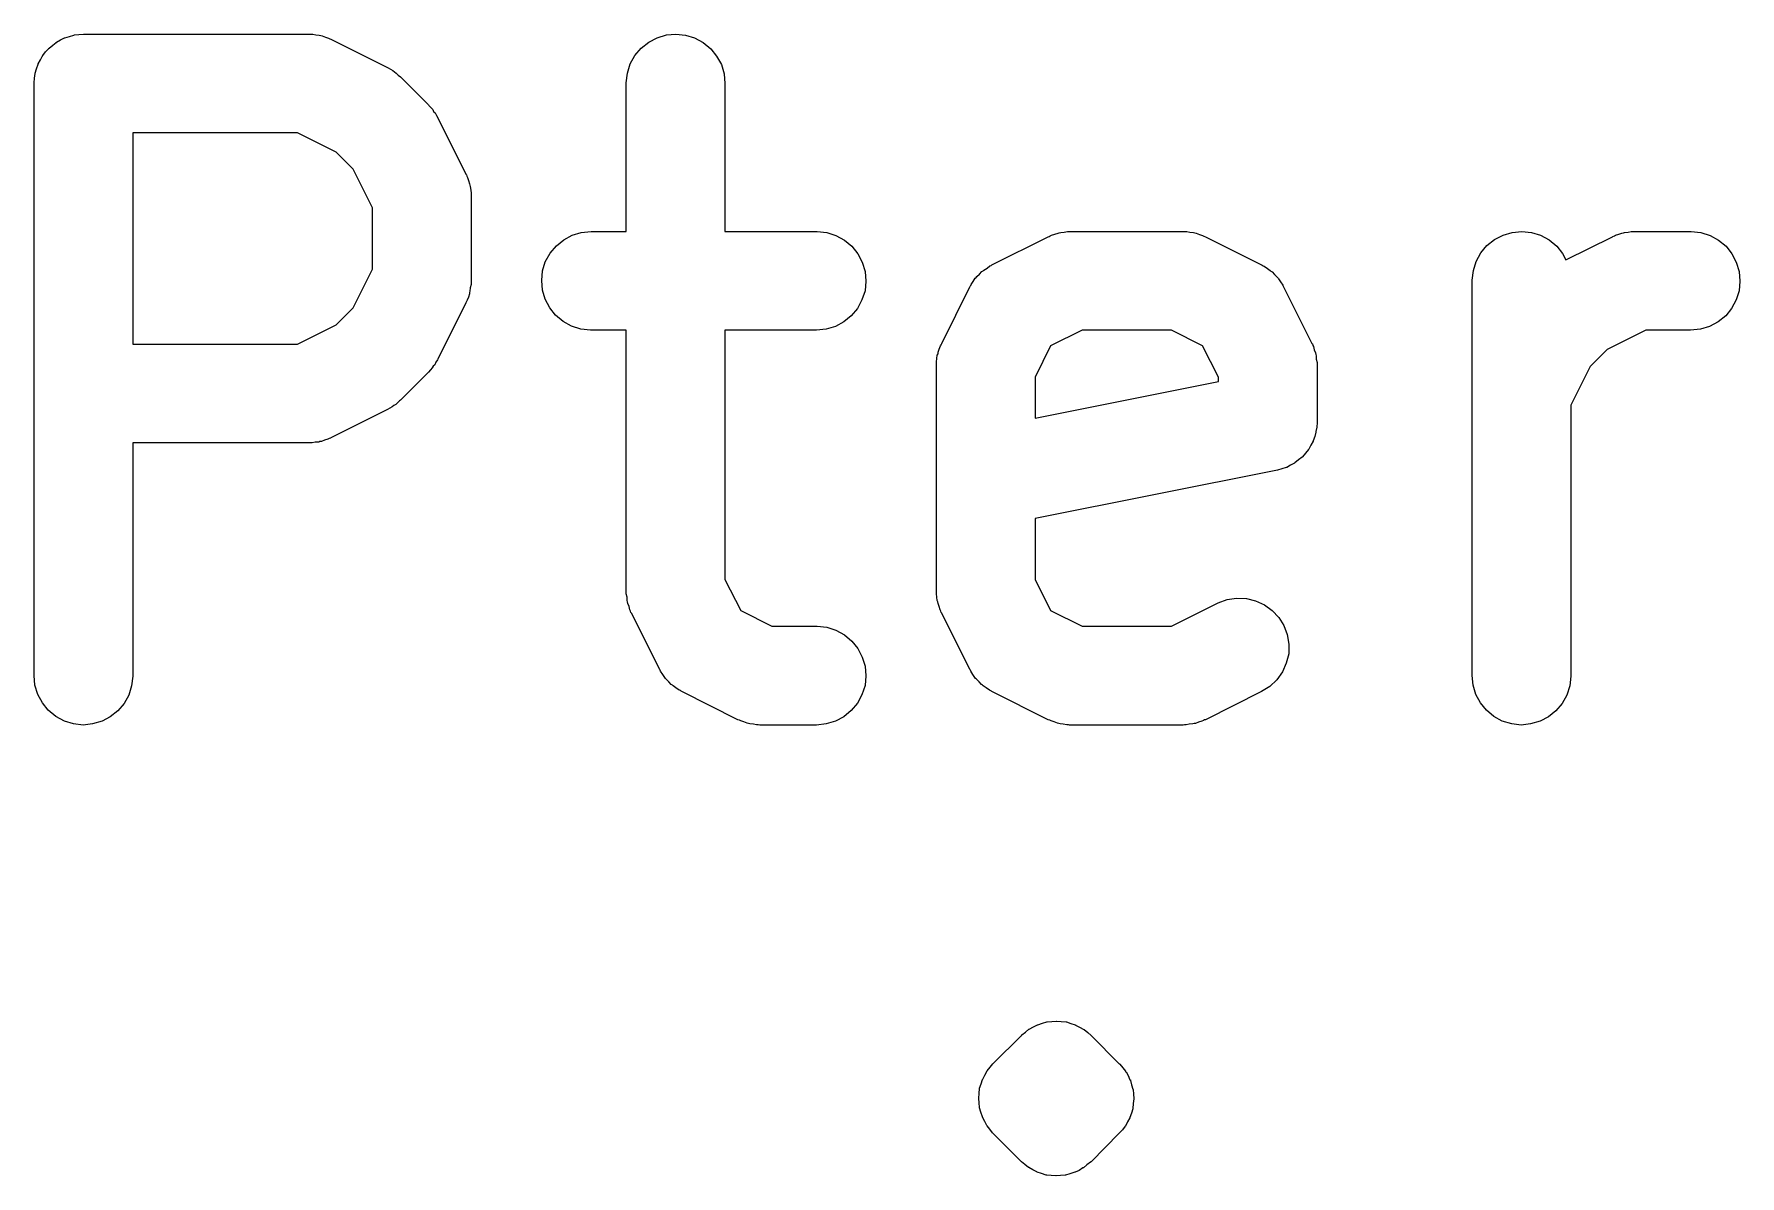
# Model space of a CAD drawing. Extents: x 78 to 209, y -131 to -41.
# Drawn here: x 156.229 to 160.55, y -101.153 to -98.261 of the extents above; entities that cross this region are included whole.
import ezdxf

# ---------------------------------------------------------------- set-up
doc = ezdxf.new("R2010")
doc.units = 0
doc.layers.add('BLACK', color=7, linetype='CONTINUOUS')

msp = doc.modelspace()

# ---------------------------------------------------------------- linework, layer by layer
at = {"layer": 'BLACK', "linetype": 'CONTINUOUS'}
for p, q in [((156.258, -98.3059), (156.266, -98.2969)), ((156.266, -98.2966), (156.267, -98.2963)), ((156.266, -98.2969), (156.266, -98.2966)), ((156.267, -98.2963), (156.276, -98.2889)), ((156.276, -98.2889), (156.285, -98.2815)), ((156.285, -98.2813), (156.286, -98.281)), ((156.285, -98.2815), (156.285, -98.2813)), ((156.286, -98.281), (156.296, -98.2755)), ((156.296, -98.2755), (156.306, -98.27)), ((156.306, -98.27), (156.307, -98.2699)), ((156.307, -98.2697), (156.319, -98.2663)), ((156.307, -98.2699), (156.307, -98.2697)), ((156.319, -98.2663), (156.33, -98.263)), ((156.33, -98.2629), (156.331, -98.2628)), ((156.33, -98.263), (156.33, -98.2629)), ((156.331, -98.2628), (156.342, -98.2617)), ((156.342, -98.2617), (156.354, -98.2606)), ((156.354, -98.2606), (156.925, -98.2606)), ((156.925, -98.2606), (156.927, -98.2606)), ((156.927, -98.2606), (156.931, -98.261)), ((156.931, -98.261), (156.935, -98.2609)), ((156.935, -98.2609), (156.943, -98.2624)), ((156.943, -98.2624), (156.951, -98.2633)), ((156.951, -98.2633), (156.955, -98.2644)), ((156.955, -98.2644), (156.959, -98.265)), ((156.959, -98.265), (156.967, -98.2681)), ((156.967, -98.2681), (156.975, -98.2707)), ((156.975, -98.2707), (156.978, -98.2725)), ((156.978, -98.2725), (156.981, -98.2738)), ((156.981, -98.2738), (157.124, -98.3452)), ((157.751, -98.3149), (157.767, -98.2963)), ((157.767, -98.2963), (157.786, -98.281)), ((157.786, -98.281), (157.807, -98.2697)), ((157.807, -98.2697), (157.831, -98.2628)), ((157.831, -98.2628), (157.855, -98.2606)), ((157.855, -98.2606), (157.879, -98.2631)), ((157.879, -98.2631), (157.902, -98.2703)), ((157.902, -98.2703), (157.924, -98.2819)), ((157.924, -98.2819), (157.943, -98.2975)), ((157.943, -98.2975), (157.958, -98.3164)), ((156.235, -98.3484), (156.239, -98.3371)), ((156.239, -98.3363), (156.245, -98.326)), ((156.239, -98.3367), (156.239, -98.3363)), ((156.239, -98.3371), (156.239, -98.3367)), ((156.245, -98.326), (156.25, -98.3157)), ((156.25, -98.3157), (156.251, -98.3153)), ((156.251, -98.3149), (156.258, -98.3059)), ((156.251, -98.3153), (156.251, -98.3149)), ((157.124, -98.3452), (157.126, -98.346)), ((157.732, -98.3596), (157.739, -98.3363)), ((157.739, -98.3363), (157.751, -98.3149)), ((157.958, -98.3164), (157.97, -98.3379)), ((157.97, -98.3379), (157.977, -98.3613)), ((156.229, -98.3838), (156.23, -98.3722)), ((156.229, -98.3847), (156.229, -98.3838)), ((156.229, -98.3856), (156.229, -98.3847)), ((156.229, -98.3847), (156.229, -98.3847)), ((156.229, -98.3847), (156.229, -98.3847)), ((156.229, -99.8856), (156.229, -98.3856)), ((156.23, -98.3722), (156.232, -98.3604)), ((156.232, -98.3596), (156.235, -98.3484)), ((156.232, -98.36), (156.232, -98.3596)), ((156.232, -98.3604), (156.232, -98.36)), ((157.126, -98.346), (157.132, -98.3498)), ((157.132, -98.3498), (157.138, -98.3531)), ((157.138, -98.3531), (157.142, -98.3564)), ((157.142, -98.3564), (157.146, -98.3593)), ((157.146, -98.3593), (157.151, -98.3642)), ((157.151, -98.3642), (157.157, -98.3686)), ((157.157, -98.3686), (157.228, -98.44)), ((157.729, -98.3838), (157.732, -98.3596)), ((157.729, -98.3856), (157.729, -98.3838)), ((157.729, -98.7606), (157.729, -98.3856)), ((157.977, -98.3613), (157.979, -98.3856)), ((157.979, -98.3856), (157.979, -98.7606)), ((157.228, -98.44), (157.229, -98.4413)), ((157.229, -98.4413), (157.234, -98.4468)), ((157.234, -98.4468), (157.239, -98.4519)), ((157.239, -98.4519), (157.241, -98.4563)), ((157.241, -98.4563), (157.245, -98.4603)), ((157.245, -98.4603), (157.248, -98.4666)), ((157.248, -98.4666), (157.252, -98.4725)), ((157.252, -98.4725), (157.323, -98.6154)), ((156.479, -98.5106), (156.479, -99.0463)), ((156.896, -98.5106), (156.479, -98.5106)), ((156.994, -98.5597), (156.896, -98.5106)), ((157.037, -98.6025), (156.994, -98.5597)), ((157.086, -98.7008), (157.037, -98.6025)), ((157.323, -98.6154), (157.324, -98.6169)), ((157.324, -98.6169), (157.325, -98.6204)), ((157.325, -98.6204), (157.327, -98.6237)), ((157.327, -98.6237), (157.329, -98.6318)), ((157.329, -98.6318), (157.332, -98.6399)), ((157.332, -98.6399), (157.333, -98.6435)), ((157.333, -98.6435), (157.334, -98.647)), ((157.334, -98.647), (157.335, -98.6555)), ((157.335, -98.6555), (157.336, -98.6639)), ((157.336, -98.6639), (157.336, -98.6676)), ((157.336, -98.6676), (157.336, -98.6713)), ((157.336, -98.6713), (157.336, -98.8856)), ((157.086, -98.8561), (157.086, -98.7008)), ((157.571, -98.7815), (157.592, -98.77)), ((157.592, -98.77), (157.615, -98.763)), ((157.615, -98.763), (157.64, -98.7606)), ((157.64, -98.7606), (157.729, -98.7606)), ((157.979, -98.7606), (158.211, -98.7606)), ((158.211, -98.7606), (158.213, -98.7606)), ((158.213, -98.7606), (158.237, -98.7633)), ((158.237, -98.7633), (158.26, -98.7707)), ((158.26, -98.7707), (158.282, -98.7824)), ((158.655, -98.8452), (158.798, -98.7738)), ((158.798, -98.7738), (158.8, -98.773)), ((158.8, -98.773), (158.803, -98.7717)), ((158.803, -98.7717), (158.806, -98.77)), ((158.806, -98.77), (158.815, -98.7675)), ((158.815, -98.7675), (158.823, -98.7646)), ((158.823, -98.7646), (158.826, -98.764)), ((158.826, -98.764), (158.83, -98.763)), ((158.83, -98.763), (158.838, -98.7621)), ((158.838, -98.7621), (158.847, -98.7608)), ((158.847, -98.7608), (158.85, -98.7609)), ((158.85, -98.7609), (158.854, -98.7606)), ((158.854, -98.7606), (159.14, -98.7606)), ((159.14, -98.7606), (159.141, -98.7606)), ((159.141, -98.7606), (159.145, -98.761)), ((159.145, -98.761), (159.149, -98.7609)), ((159.149, -98.7609), (159.157, -98.7624)), ((159.157, -98.7624), (159.166, -98.7633)), ((159.166, -98.7633), (159.169, -98.7644)), ((159.169, -98.7644), (159.173, -98.765)), ((159.173, -98.765), (159.181, -98.7681)), ((159.181, -98.7681), (159.189, -98.7707)), ((159.189, -98.7707), (159.192, -98.7725)), ((159.192, -98.7725), (159.196, -98.7738)), ((159.196, -98.7738), (159.338, -98.8452)), ((159.928, -98.781), (159.95, -98.7697)), ((159.95, -98.7697), (159.973, -98.7628)), ((159.973, -98.7628), (159.998, -98.7606)), ((159.998, -98.7606), (160.022, -98.7631)), ((160.022, -98.7631), (160.045, -98.7703)), ((160.045, -98.7703), (160.067, -98.7819)), ((160.109, -98.8324), (160.227, -98.7738)), ((160.227, -98.7738), (160.228, -98.773)), ((160.228, -98.773), (160.232, -98.7717)), ((160.232, -98.7717), (160.235, -98.77)), ((160.235, -98.77), (160.243, -98.7675)), ((160.243, -98.7675), (160.251, -98.7646)), ((160.251, -98.7646), (160.255, -98.764)), ((160.255, -98.764), (160.258, -98.763)), ((160.258, -98.763), (160.267, -98.7621)), ((160.267, -98.7621), (160.275, -98.7608)), ((160.275, -98.7608), (160.279, -98.7609)), ((160.279, -98.7609), (160.283, -98.7606)), ((160.283, -98.7606), (160.425, -98.7606)), ((160.425, -98.7606), (160.427, -98.7606)), ((160.427, -98.7606), (160.451, -98.7633)), ((160.451, -98.7633), (160.475, -98.7707)), ((160.475, -98.7707), (160.496, -98.7824)), ((157.524, -98.8371), (157.536, -98.8157)), ((157.536, -98.8157), (157.552, -98.7969)), ((157.552, -98.7969), (157.571, -98.7815)), ((158.282, -98.7824), (158.3, -98.7981)), ((158.3, -98.7981), (158.316, -98.8171)), ((158.316, -98.8171), (158.327, -98.8387)), ((159.882, -98.8363), (159.894, -98.8149)), ((159.894, -98.8149), (159.909, -98.7963)), ((159.909, -98.7963), (159.928, -98.781)), ((160.067, -98.7819), (160.086, -98.7975)), ((160.086, -98.7975), (160.101, -98.8164)), ((160.101, -98.8164), (160.109, -98.8324)), ((160.496, -98.7824), (160.515, -98.7981)), ((160.515, -98.7981), (160.53, -98.8171)), ((160.53, -98.8171), (160.541, -98.8387)), ((157.037, -98.9544), (157.086, -98.8561)), ((157.515, -98.8847), (157.517, -98.8604)), ((157.517, -98.8604), (157.524, -98.8371)), ((158.327, -98.8387), (158.334, -98.8621)), ((158.334, -98.8621), (158.336, -98.8864)), ((158.624, -98.8684), (158.63, -98.8616)), ((158.63, -98.8616), (158.633, -98.86)), ((158.633, -98.86), (158.635, -98.8582)), ((158.635, -98.8582), (158.643, -98.8531)), ((158.643, -98.8531), (158.65, -98.8477)), ((158.65, -98.8477), (158.653, -98.8466)), ((158.653, -98.8466), (158.655, -98.8452)), ((159.338, -98.8452), (159.34, -98.846)), ((159.34, -98.846), (159.342, -98.8475)), ((159.342, -98.8475), (159.345, -98.8486)), ((159.345, -98.8486), (159.353, -98.8541)), ((159.353, -98.8541), (159.36, -98.8593)), ((159.36, -98.8593), (159.362, -98.8611)), ((159.362, -98.8611), (159.365, -98.8627)), ((159.365, -98.8627), (159.371, -98.8696)), ((159.872, -98.8838), (159.875, -98.8596)), ((159.875, -98.8596), (159.882, -98.8363)), ((160.541, -98.8387), (160.548, -98.8621)), ((160.548, -98.8621), (160.55, -98.8864)), ((157.334, -98.9031), (157.333, -98.9116)), ((157.336, -98.8946), (157.334, -98.9031)), ((157.336, -98.8856), (157.336, -98.8873)), ((157.336, -98.8873), (157.336, -98.891)), ((157.336, -98.891), (157.336, -98.8946)), ((157.517, -98.909), (157.515, -98.8847)), ((158.336, -98.8864), (158.334, -98.9107)), ((158.528, -99.044), (158.599, -98.9011)), ((158.599, -98.9011), (158.6, -98.8995)), ((158.6, -98.8995), (158.602, -98.8973)), ((158.602, -98.8973), (158.603, -98.8948)), ((158.603, -98.8948), (158.608, -98.887)), ((158.608, -98.887), (158.613, -98.8791)), ((158.613, -98.8791), (158.615, -98.8771)), ((158.615, -98.8771), (158.617, -98.8749)), ((158.617, -98.8749), (158.624, -98.8684)), ((159.371, -98.8696), (159.378, -98.8763)), ((159.378, -98.8763), (159.38, -98.8785)), ((159.38, -98.8785), (159.381, -98.8804)), ((159.381, -98.8804), (159.386, -98.8885)), ((159.386, -98.8885), (159.392, -98.8963)), ((159.392, -98.8963), (159.393, -98.8988)), ((159.393, -98.8988), (159.394, -98.9011)), ((159.394, -98.9011), (159.466, -99.044)), ((159.872, -98.8856), (159.872, -98.8838)), ((159.872, -99.8856), (159.872, -98.8856)), ((160.55, -98.8864), (160.548, -98.9107)), ((157.323, -98.9415), (157.252, -99.0843)), ((157.324, -98.938), (157.323, -98.9415)), ((157.326, -98.9348), (157.324, -98.938)), ((157.329, -98.9267), (157.326, -98.9348)), ((157.332, -98.9187), (157.329, -98.9267)), ((157.333, -98.9116), (157.332, -98.9151)), ((157.332, -98.9151), (157.332, -98.9187)), ((157.524, -98.9324), (157.517, -98.909)), ((157.535, -98.954), (157.524, -98.9324)), ((158.326, -98.934), (158.315, -98.9555)), ((158.334, -98.9107), (158.326, -98.934)), ((160.541, -98.934), (160.529, -98.9555)), ((160.548, -98.9107), (160.541, -98.934)), ((156.994, -98.9971), (157.037, -98.9544)), ((157.55, -98.973), (157.535, -98.954)), ((157.569, -98.9887), (157.55, -98.973)), ((157.59, -99.0005), (157.569, -98.9887)), ((158.28, -98.9897), (158.259, -99.0011)), ((158.299, -98.9743), (158.28, -98.9897)), ((158.315, -98.9555), (158.299, -98.9743)), ((160.495, -98.9897), (160.473, -99.0011)), ((160.514, -98.9743), (160.495, -98.9897)), ((160.529, -98.9555), (160.514, -98.9743)), ((156.896, -99.0463), (156.994, -98.9971)), ((157.614, -99.0078), (157.59, -99.0005)), ((157.638, -99.0106), (157.614, -99.0078)), ((157.64, -99.0106), (157.638, -99.0106)), ((157.729, -99.0106), (157.64, -99.0106)), ((157.729, -99.6713), (157.729, -99.0106)), ((158.211, -99.0106), (157.979, -99.0106)), ((157.979, -99.0106), (157.979, -99.6418)), ((158.235, -99.0082), (158.211, -99.0106)), ((158.259, -99.0011), (158.235, -99.0082)), ((158.884, -99.0106), (158.804, -99.0502)), ((159.11, -99.0106), (158.884, -99.0106)), ((159.189, -99.0502), (159.11, -99.0106)), ((160.312, -99.0106), (160.214, -99.0597)), ((160.425, -99.0106), (160.312, -99.0106)), ((160.45, -99.0082), (160.425, -99.0106)), ((160.473, -99.0011), (160.45, -99.0082)), ((156.479, -99.0463), (156.896, -99.0463)), ((158.516, -99.0824), (158.517, -99.0739)), ((158.517, -99.0739), (158.519, -99.0704)), ((158.519, -99.0667), (158.522, -99.0588)), ((158.519, -99.0704), (158.519, -99.0667)), ((158.522, -99.0588), (158.525, -99.0506)), ((158.525, -99.0506), (158.527, -99.0474)), ((158.527, -99.0474), (158.528, -99.044)), ((158.804, -99.0502), (158.765, -99.1294)), ((159.229, -99.1294), (159.189, -99.0502)), ((159.466, -99.044), (159.467, -99.0455)), ((159.467, -99.0455), (159.468, -99.049)), ((159.468, -99.049), (159.47, -99.0522)), ((159.47, -99.0522), (159.472, -99.0604)), ((159.472, -99.0604), (159.475, -99.0684)), ((159.475, -99.0684), (159.476, -99.0721)), ((159.476, -99.0721), (159.477, -99.0756)), ((159.477, -99.0756), (159.477, -99.0841)), ((160.214, -99.0597), (160.171, -99.1025)), ((157.228, -99.1168), (157.157, -99.1882)), ((157.233, -99.1114), (157.228, -99.1168)), ((157.237, -99.1064), (157.233, -99.1114)), ((157.24, -99.102), (157.237, -99.1064)), ((157.244, -99.098), (157.24, -99.102)), ((157.247, -99.0918), (157.244, -99.098)), ((157.251, -99.0859), (157.247, -99.0918)), ((157.252, -99.0843), (157.251, -99.0859)), ((158.515, -99.0908), (158.516, -99.0824)), ((158.515, -99.0945), (158.515, -99.0908)), ((158.515, -99.0981), (158.515, -99.0945)), ((158.515, -99.0999), (158.515, -99.0981)), ((158.515, -99.6713), (158.515, -99.0999)), ((159.477, -99.0841), (159.479, -99.0925)), ((159.479, -99.0925), (159.479, -99.0962)), ((159.479, -99.0962), (159.479, -99.0999)), ((159.479, -99.0999), (159.479, -99.2427)), ((160.171, -99.1025), (160.122, -99.2008)), ((158.765, -99.1294), (158.765, -99.2331)), ((158.765, -99.2331), (159.229, -99.1402)), ((159.229, -99.1402), (159.229, -99.1294)), ((157.13, -99.2079), (157.124, -99.2117)), ((157.136, -99.2047), (157.13, -99.2079)), ((157.14, -99.2014), (157.136, -99.2047)), ((157.145, -99.1987), (157.14, -99.2014)), ((157.15, -99.1939), (157.145, -99.1987)), ((157.155, -99.1895), (157.15, -99.1939)), ((157.157, -99.1882), (157.155, -99.1895)), ((160.122, -99.2008), (160.122, -99.8856)), ((157.124, -99.2117), (156.981, -99.2831)), ((159.479, -99.2445), (159.478, -99.256)), ((159.479, -99.2427), (159.479, -99.2433)), ((159.479, -99.2433), (159.479, -99.2433)), ((159.479, -99.2433), (159.479, -99.2434)), ((159.479, -99.2434), (159.479, -99.2445)), ((156.925, -99.2963), (156.479, -99.2963)), ((156.479, -99.2963), (156.479, -99.8856)), ((156.929, -99.2959), (156.925, -99.2963)), ((156.933, -99.2961), (156.929, -99.2959)), ((156.941, -99.2947), (156.933, -99.2961)), ((156.95, -99.2939), (156.941, -99.2947)), ((156.953, -99.2928), (156.95, -99.2939)), ((156.957, -99.2923), (156.953, -99.2928)), ((156.965, -99.2893), (156.957, -99.2923)), ((156.973, -99.2869), (156.965, -99.2893)), ((156.976, -99.2851), (156.973, -99.2869)), ((156.98, -99.2839), (156.976, -99.2851)), ((156.981, -99.2831), (156.98, -99.2839)), ((159.469, -99.292), (159.463, -99.3021)), ((159.473, -99.2797), (159.469, -99.2909)), ((159.469, -99.2909), (159.469, -99.2914)), ((159.469, -99.2914), (159.469, -99.292)), ((159.476, -99.2687), (159.473, -99.2797)), ((159.478, -99.256), (159.476, -99.2676)), ((159.476, -99.2676), (159.476, -99.2681)), ((159.476, -99.2681), (159.476, -99.2687)), ((159.432, -99.3393), (159.423, -99.3467)), ((159.441, -99.332), (159.432, -99.3393)), ((159.442, -99.3316), (159.441, -99.332)), ((159.45, -99.3222), (159.442, -99.3312)), ((159.442, -99.3312), (159.442, -99.3316)), ((159.457, -99.3133), (159.45, -99.3222)), ((159.458, -99.3124), (159.457, -99.3128)), ((159.457, -99.3128), (159.457, -99.3133)), ((159.463, -99.3021), (159.458, -99.3124)), ((159.379, -99.3653), (158.765, -99.488)), ((159.39, -99.3619), (159.379, -99.3653)), ((159.401, -99.3586), (159.39, -99.3619)), ((159.402, -99.3582), (159.401, -99.3584)), ((159.401, -99.3584), (159.401, -99.3586)), ((159.412, -99.3527), (159.402, -99.3582)), ((159.422, -99.3473), (159.412, -99.3527)), ((159.423, -99.347), (159.422, -99.3473)), ((159.423, -99.3467), (159.423, -99.347)), ((158.765, -99.488), (158.765, -99.6418)), ((157.979, -99.6418), (158.019, -99.721)), ((158.765, -99.6418), (158.804, -99.721)), ((157.729, -99.6749), (157.729, -99.6713)), ((157.729, -99.6786), (157.729, -99.6749)), ((157.731, -99.6871), (157.729, -99.6786)), ((158.515, -99.6749), (158.515, -99.6713)), ((158.515, -99.6786), (158.515, -99.6749)), ((158.516, -99.6871), (158.515, -99.6786)), ((157.731, -99.6956), (157.731, -99.6871)), ((157.732, -99.6991), (157.731, -99.6956)), ((157.733, -99.7027), (157.732, -99.6991)), ((157.736, -99.7107), (157.733, -99.7027)), ((157.738, -99.7189), (157.736, -99.7107)), ((157.74, -99.7222), (157.738, -99.7189)), ((157.741, -99.7256), (157.74, -99.7222)), ((157.742, -99.7272), (157.741, -99.7256)), ((157.814, -99.87), (157.742, -99.7272)), ((158.019, -99.721), (158.098, -99.7606)), ((158.517, -99.6956), (158.516, -99.6871)), ((158.518, -99.6991), (158.517, -99.6956)), ((158.519, -99.7027), (158.518, -99.6991)), ((158.522, -99.7107), (158.519, -99.7027)), ((158.524, -99.7189), (158.522, -99.7107)), ((158.526, -99.7222), (158.524, -99.7189)), ((158.527, -99.7256), (158.526, -99.7222)), ((158.528, -99.7272), (158.527, -99.7256)), ((158.599, -99.87), (158.528, -99.7272)), ((158.804, -99.721), (158.884, -99.7606)), ((159.11, -99.7606), (159.227, -99.7023)), ((159.227, -99.7023), (159.228, -99.7016)), ((159.228, -99.7016), (159.251, -99.6932)), ((159.251, -99.6932), (159.275, -99.6894)), ((159.275, -99.6894), (159.3, -99.6903)), ((159.3, -99.6903), (159.323, -99.696)), ((159.323, -99.696), (159.346, -99.7061)), ((159.346, -99.7061), (159.365, -99.7204)), ((159.365, -99.7204), (159.382, -99.7383)), ((158.098, -99.7606), (158.211, -99.7606)), ((158.211, -99.7606), (158.213, -99.7606)), ((158.213, -99.7606), (158.237, -99.7633)), ((158.237, -99.7633), (158.26, -99.7707)), ((158.26, -99.7707), (158.282, -99.7824)), ((158.884, -99.7606), (159.11, -99.7606)), ((159.382, -99.7383), (159.395, -99.759)), ((159.395, -99.759), (159.403, -99.7819)), ((158.282, -99.7824), (158.3, -99.7981)), ((158.3, -99.7981), (158.316, -99.8171)), ((159.403, -99.7819), (159.407, -99.8059)), ((159.407, -99.8059), (159.407, -99.8303)), ((158.316, -99.8171), (158.327, -99.8387)), ((158.327, -99.8387), (158.334, -99.8621)), ((159.401, -99.8541), (159.391, -99.8763)), ((159.407, -99.8303), (159.401, -99.8541)), ((156.231, -99.9098), (156.229, -99.8856)), ((156.479, -99.8873), (156.476, -99.9116)), ((156.479, -99.8856), (156.479, -99.8873)), ((157.815, -99.8723), (157.814, -99.87)), ((157.816, -99.8748), (157.815, -99.8723)), ((157.822, -99.8826), (157.816, -99.8748)), ((157.827, -99.8907), (157.822, -99.8826)), ((157.828, -99.8927), (157.827, -99.8907)), ((157.83, -99.8949), (157.828, -99.8927)), ((157.837, -99.9015), (157.83, -99.8949)), ((157.843, -99.9084), (157.837, -99.9015)), ((158.334, -99.8621), (158.336, -99.8864)), ((158.336, -99.8864), (158.334, -99.9107)), ((158.601, -99.8723), (158.599, -99.87)), ((158.602, -99.8748), (158.601, -99.8723)), ((158.607, -99.8827), (158.602, -99.8748)), ((158.612, -99.8907), (158.607, -99.8827)), ((158.614, -99.8927), (158.612, -99.8907)), ((158.616, -99.8949), (158.614, -99.8927)), ((158.623, -99.9015), (158.616, -99.8949)), ((158.629, -99.9084), (158.623, -99.9015)), ((159.377, -99.8962), (159.359, -99.913)), ((159.391, -99.8763), (159.377, -99.8962)), ((159.874, -99.9098), (159.872, -99.8856)), ((160.122, -99.8873), (160.119, -99.9116)), ((160.122, -99.8856), (160.122, -99.8873)), ((156.238, -99.9332), (156.231, -99.9098)), ((156.25, -99.9547), (156.238, -99.9332)), ((156.469, -99.9348), (156.457, -99.9562)), ((156.476, -99.9116), (156.469, -99.9348)), ((157.846, -99.91), (157.843, -99.9084)), ((157.848, -99.9119), (157.846, -99.91)), ((157.855, -99.917), (157.848, -99.9119)), ((157.863, -99.9226), (157.855, -99.917)), ((157.866, -99.9237), (157.863, -99.9226)), ((157.868, -99.9252), (157.866, -99.9237)), ((157.87, -99.9259), (157.868, -99.9252)), ((158.012, -99.9974), (157.87, -99.9259)), ((158.326, -99.934), (158.315, -99.9555)), ((158.334, -99.9107), (158.326, -99.934)), ((158.631, -99.91), (158.629, -99.9084)), ((158.633, -99.9119), (158.631, -99.91)), ((158.641, -99.917), (158.633, -99.9119)), ((158.649, -99.9226), (158.641, -99.917)), ((158.651, -99.9237), (158.649, -99.9226)), ((158.654, -99.9252), (158.651, -99.9237)), ((158.655, -99.9259), (158.654, -99.9252)), ((158.798, -99.9974), (158.655, -99.9259)), ((159.338, -99.9259), (159.196, -99.9974)), ((159.359, -99.913), (159.338, -99.9259)), ((159.881, -99.9332), (159.874, -99.9098)), ((159.893, -99.9547), (159.881, -99.9332)), ((160.112, -99.9348), (160.1, -99.9562)), ((160.119, -99.9116), (160.112, -99.9348)), ((156.265, -99.9736), (156.25, -99.9547)), ((156.284, -99.9892), (156.265, -99.9736)), ((156.441, -99.9749), (156.422, -99.9902)), ((156.457, -99.9562), (156.441, -99.9749)), ((158.299, -99.9743), (158.28, -99.9897)), ((158.315, -99.9555), (158.299, -99.9743)), ((159.908, -99.9736), (159.893, -99.9547)), ((159.927, -99.9892), (159.908, -99.9736)), ((160.084, -99.9749), (160.065, -99.9902)), ((160.1, -99.9562), (160.084, -99.9749)), ((156.306, -100.001), (156.284, -99.9892)), ((156.329, -100.008), (156.306, -100.001)), ((156.353, -100.011), (156.329, -100.008)), ((156.377, -100.008), (156.353, -100.011)), ((156.401, -100.001), (156.377, -100.008)), ((156.422, -99.9902), (156.401, -100.001)), ((158.016, -99.9987), (158.012, -99.9974)), ((158.019, -100), (158.016, -99.9987)), ((158.027, -100.003), (158.019, -100)), ((158.035, -100.006), (158.027, -100.003)), ((158.039, -100.007), (158.035, -100.006)), ((158.042, -100.008), (158.039, -100.007)), ((158.051, -100.009), (158.042, -100.008)), ((158.059, -100.01), (158.051, -100.009)), ((158.063, -100.01), (158.059, -100.01)), ((158.067, -100.011), (158.063, -100.01)), ((158.068, -100.011), (158.067, -100.011)), ((158.211, -100.011), (158.068, -100.011)), ((158.235, -100.008), (158.211, -100.011)), ((158.259, -100.001), (158.235, -100.008)), ((158.28, -99.9897), (158.259, -100.001)), ((158.802, -99.9987), (158.798, -99.9974)), ((158.805, -100), (158.802, -99.9987)), ((158.813, -100.003), (158.805, -100)), ((158.821, -100.006), (158.813, -100.003)), ((158.825, -100.007), (158.821, -100.006)), ((158.828, -100.008), (158.825, -100.007)), ((158.836, -100.009), (158.828, -100.008)), ((158.845, -100.01), (158.836, -100.009)), ((158.849, -100.01), (158.845, -100.01)), ((158.852, -100.011), (158.849, -100.01)), ((158.854, -100.011), (158.852, -100.011)), ((159.14, -100.011), (158.854, -100.011)), ((159.143, -100.01), (159.14, -100.011)), ((159.147, -100.01), (159.143, -100.01)), ((159.155, -100.009), (159.147, -100.01)), ((159.164, -100.008), (159.155, -100.009)), ((159.168, -100.007), (159.164, -100.008)), ((159.171, -100.007), (159.168, -100.007)), ((159.179, -100.004), (159.171, -100.007)), ((159.187, -100.001), (159.179, -100.004)), ((159.191, -99.9994), (159.187, -100.001)), ((159.194, -99.9981), (159.191, -99.9994)), ((159.196, -99.9974), (159.194, -99.9981)), ((159.948, -100.001), (159.927, -99.9892)), ((159.972, -100.008), (159.948, -100.001)), ((159.996, -100.011), (159.972, -100.008)), ((160.02, -100.008), (159.996, -100.011)), ((160.044, -100.001), (160.02, -100.008)), ((160.065, -99.9902), (160.044, -100.001)), ((158.783, -100.766), (158.794, -100.763)), ((158.794, -100.763), (158.795, -100.763)), ((158.795, -100.763), (158.807, -100.762)), ((158.795, -100.763), (158.795, -100.763)), ((158.795, -100.763), (158.795, -100.763)), ((158.795, -100.763), (158.795, -100.763)), ((158.807, -100.762), (158.819, -100.761)), ((158.819, -100.761), (158.819, -100.761)), ((158.819, -100.761), (158.819, -100.761)), ((158.819, -100.761), (158.82, -100.761)), ((158.819, -100.761), (158.819, -100.761)), ((158.82, -100.761), (158.831, -100.762)), ((158.831, -100.762), (158.843, -100.763)), ((158.843, -100.763), (158.843, -100.763)), ((158.843, -100.763), (158.843, -100.763)), ((158.843, -100.763), (158.844, -100.763)), ((158.844, -100.763), (158.844, -100.763)), ((158.844, -100.763), (158.855, -100.767)), ((158.658, -100.869), (158.73, -100.797)), ((158.73, -100.797), (158.73, -100.797)), ((158.73, -100.797), (158.731, -100.797)), ((158.731, -100.796), (158.74, -100.789)), ((158.731, -100.797), (158.731, -100.796)), ((158.731, -100.796), (158.731, -100.796)), ((158.731, -100.796), (158.731, -100.796)), ((158.731, -100.796), (158.731, -100.796)), ((158.731, -100.797), (158.731, -100.797)), ((158.74, -100.789), (158.749, -100.781)), ((158.749, -100.781), (158.75, -100.781)), ((158.75, -100.781), (158.761, -100.775)), ((158.75, -100.781), (158.75, -100.781)), ((158.75, -100.781), (158.75, -100.781)), ((158.75, -100.781), (158.75, -100.781)), ((158.761, -100.775), (158.771, -100.77)), ((158.771, -100.77), (158.771, -100.77)), ((158.771, -100.77), (158.771, -100.77)), ((158.771, -100.77), (158.772, -100.77)), ((158.772, -100.77), (158.783, -100.766)), ((158.772, -100.77), (158.772, -100.77)), ((158.855, -100.767), (158.866, -100.77)), ((158.866, -100.77), (158.867, -100.77)), ((158.867, -100.77), (158.867, -100.77)), ((158.867, -100.77), (158.867, -100.77)), ((158.867, -100.77), (158.867, -100.771)), ((158.867, -100.771), (158.877, -100.776)), ((158.877, -100.776), (158.888, -100.782)), ((158.888, -100.782), (158.888, -100.782)), ((158.888, -100.782), (158.888, -100.782)), ((158.888, -100.782), (158.888, -100.782)), ((158.888, -100.782), (158.889, -100.782)), ((158.889, -100.782), (158.898, -100.79)), ((158.898, -100.79), (158.907, -100.797)), ((158.907, -100.797), (158.978, -100.869)), ((158.637, -100.898), (158.643, -100.887)), ((158.643, -100.887), (158.651, -100.878)), ((158.643, -100.887), (158.643, -100.887)), ((158.643, -100.887), (158.643, -100.887)), ((158.651, -100.878), (158.658, -100.869)), ((158.978, -100.869), (158.979, -100.869)), ((158.979, -100.869), (158.979, -100.869)), ((158.979, -100.869), (158.979, -100.869)), ((158.979, -100.869), (158.979, -100.87)), ((158.979, -100.87), (158.987, -100.879)), ((158.987, -100.879), (158.994, -100.888)), ((158.994, -100.888), (158.994, -100.889)), ((158.994, -100.889), (158.995, -100.889)), ((158.995, -100.889), (159, -100.899)), ((158.623, -100.944), (158.624, -100.932)), ((158.624, -100.931), (158.628, -100.92)), ((158.624, -100.932), (158.624, -100.931)), ((158.624, -100.932), (158.624, -100.932)), ((158.628, -100.92), (158.631, -100.909)), ((158.631, -100.909), (158.632, -100.909)), ((158.632, -100.908), (158.637, -100.898)), ((158.632, -100.909), (158.632, -100.908)), ((159, -100.899), (159.005, -100.91)), ((159.005, -100.91), (159.006, -100.91)), ((159.006, -100.91), (159.006, -100.911)), ((159.006, -100.911), (159.009, -100.922)), ((159.009, -100.922), (159.012, -100.933)), ((159.012, -100.933), (159.012, -100.934)), ((159.012, -100.934), (159.013, -100.934)), ((159.013, -100.934), (159.014, -100.946)), ((158.622, -100.956), (158.623, -100.944)), ((158.622, -100.957), (158.622, -100.956)), ((158.622, -100.956), (158.622, -100.956)), ((158.623, -100.968), (158.622, -100.957)), ((158.624, -100.98), (158.623, -100.968)), ((158.624, -100.981), (158.624, -100.98)), ((158.624, -100.98), (158.624, -100.98)), ((158.627, -100.992), (158.624, -100.981)), ((159.013, -100.97), (159.012, -100.982)), ((159.015, -100.958), (159.013, -100.97)), ((159.014, -100.946), (159.015, -100.957)), ((159.015, -100.957), (159.015, -100.958)), ((159.015, -100.958), (159.015, -100.958)), ((158.631, -101.003), (158.627, -100.992)), ((158.631, -101.004), (158.631, -101.003)), ((158.637, -101.015), (158.631, -101.004)), ((158.631, -101.004), (158.631, -101.004)), ((158.642, -101.025), (158.637, -101.015)), ((158.999, -101.016), (158.994, -101.027)), ((159.005, -101.006), (158.999, -101.016)), ((159.009, -100.994), (159.005, -101.005)), ((159.005, -101.005), (159.005, -101.005)), ((159.005, -101.005), (159.005, -101.006)), ((159.012, -100.983), (159.009, -100.994)), ((159.012, -100.982), (159.012, -100.982)), ((159.012, -100.982), (159.012, -100.983)), ((158.643, -101.026), (158.642, -101.025)), ((158.642, -101.025), (158.642, -101.025)), ((158.65, -101.035), (158.643, -101.026)), ((158.657, -101.044), (158.65, -101.035)), ((158.658, -101.045), (158.657, -101.044)), ((158.73, -101.117), (158.658, -101.045)), ((158.658, -101.045), (158.658, -101.045)), ((158.658, -101.045), (158.658, -101.045)), ((158.658, -101.045), (158.658, -101.045)), ((158.978, -101.045), (158.907, -101.117)), ((158.986, -101.036), (158.978, -101.045)), ((158.993, -101.027), (158.986, -101.036)), ((158.994, -101.027), (158.993, -101.027)), ((158.993, -101.027), (158.993, -101.027)), ((158.739, -101.124), (158.73, -101.117)), ((158.748, -101.132), (158.739, -101.124)), ((158.749, -101.132), (158.748, -101.132)), ((158.748, -101.132), (158.748, -101.132)), ((158.748, -101.132), (158.748, -101.132)), ((158.759, -101.138), (158.749, -101.132)), ((158.749, -101.132), (158.749, -101.132)), ((158.769, -101.143), (158.759, -101.138)), ((158.77, -101.144), (158.769, -101.143)), ((158.781, -101.147), (158.77, -101.144)), ((158.77, -101.144), (158.77, -101.144)), ((158.77, -101.144), (158.77, -101.144)), ((158.77, -101.144), (158.77, -101.144)), ((158.793, -101.151), (158.781, -101.147)), ((158.794, -101.151), (158.793, -101.151)), ((158.793, -101.151), (158.793, -101.151)), ((158.793, -101.151), (158.793, -101.151)), ((158.793, -101.151), (158.793, -101.151)), ((158.805, -101.152), (158.794, -101.151)), ((158.817, -101.153), (158.805, -101.152)), ((158.818, -101.153), (158.817, -101.153)), ((158.817, -101.153), (158.817, -101.153)), ((158.817, -101.153), (158.817, -101.153)), ((158.829, -101.152), (158.818, -101.153)), ((158.818, -101.153), (158.818, -101.153)), ((158.841, -101.151), (158.829, -101.152)), ((158.842, -101.151), (158.841, -101.151)), ((158.841, -101.151), (158.841, -101.151)), ((158.853, -101.148), (158.842, -101.151)), ((158.842, -101.151), (158.842, -101.151)), ((158.842, -101.151), (158.842, -101.151)), ((158.865, -101.144), (158.853, -101.148)), ((158.866, -101.144), (158.865, -101.144)), ((158.865, -101.144), (158.865, -101.144)), ((158.865, -101.144), (158.865, -101.144)), ((158.865, -101.144), (158.865, -101.144)), ((158.876, -101.139), (158.866, -101.144)), ((158.886, -101.133), (158.876, -101.139)), ((158.887, -101.133), (158.886, -101.133)), ((158.896, -101.125), (158.887, -101.133)), ((158.887, -101.133), (158.887, -101.133)), ((158.887, -101.133), (158.887, -101.133)), ((158.887, -101.133), (158.887, -101.133)), ((158.905, -101.118), (158.896, -101.125)), ((158.906, -101.118), (158.905, -101.118)), ((158.907, -101.117), (158.906, -101.117)), ((158.906, -101.117), (158.906, -101.117)), ((158.906, -101.117), (158.906, -101.117)), ((158.906, -101.117), (158.906, -101.118)), ((158.906, -101.118), (158.906, -101.118)), ((158.906, -101.118), (158.906, -101.118))]:
    msp.add_line(p, q, dxfattribs=at)

doc.saveas('drawing.dxf')
